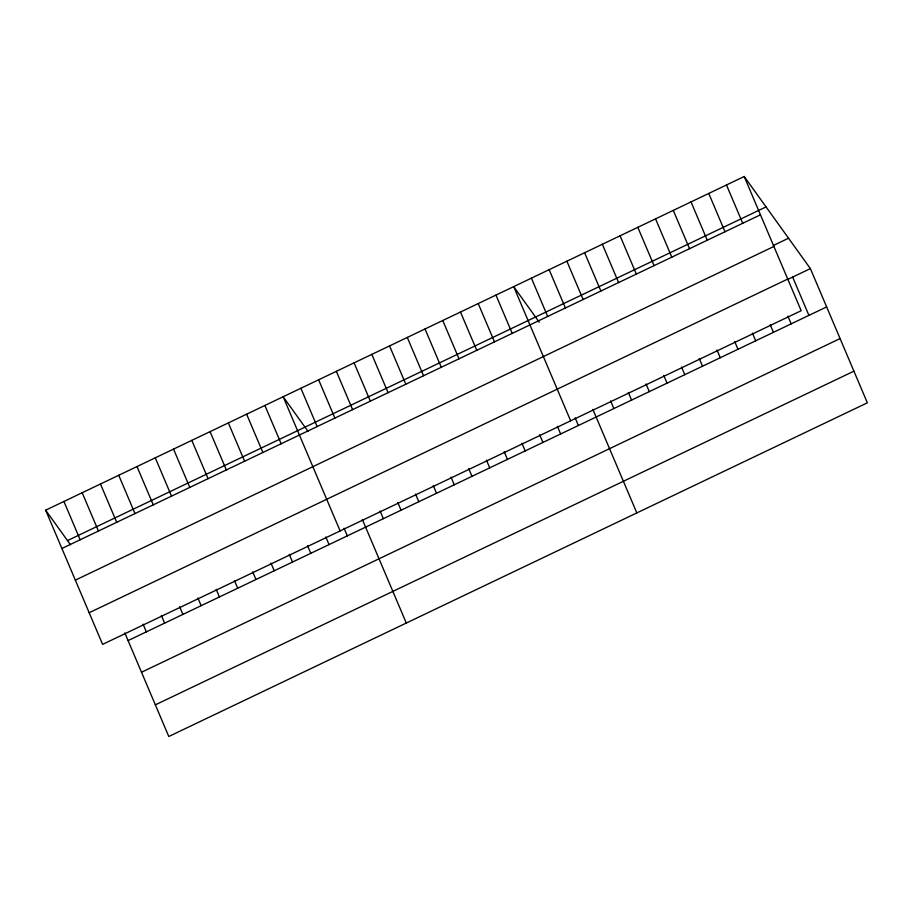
<?xml version="1.0" encoding="UTF-8"?>
<svg xmlns="http://www.w3.org/2000/svg" width="913" height="913" viewBox="0 0 913 913"><rect width="100%" height="100%" fill="white"/><g stroke="black" fill="none" stroke-linecap="round" stroke-linejoin="round"><path stroke-width="1.37" d="M744.209 176.506L801.169 310.705L102.61 644.384L45.65 510.184L744.209 176.506L810.39 268.616L867.35 402.816L168.791 736.494L124.83 632.937M67.494 540.587L766.053 206.909M61.913 548.485L760.472 214.806M773.345 245.483L788.547 238.225M75.345 580.132L773.904 246.453M89.177 612.737L787.736 279.058M787.588 279.504L810.39 268.616M128.082 640.595L826.642 306.916M141.515 672.242L840.074 338.563M155.358 704.847L853.917 371.169M539.275 322.232L513.688 286.625L570.648 420.813M308.001 431.313L283.156 396.733L340.127 530.932M45.65 510.184L70.484 544.753M792.655 277.084L808.918 315.396M787.93 316.195L791.183 323.864M726.474 184.974L742.737 223.286M770.195 324.674L773.448 332.332M708.75 193.453L725.002 231.754M752.46 333.142L755.713 340.8M691.015 201.921L707.267 240.222M734.725 341.61L737.978 349.268M673.28 210.389L689.543 248.69M717.002 350.078L720.254 357.736M655.545 218.858L671.808 257.158M699.267 358.547L702.519 366.216M637.81 227.326L654.073 265.637M681.532 367.026L684.784 374.684M620.087 235.805L636.338 274.105M663.797 375.494L667.049 383.152M602.352 244.273L618.603 282.574M646.062 383.962L649.314 391.62M584.617 252.741L600.88 291.042M628.338 392.43L631.591 400.088M566.882 261.209L583.145 299.51M610.603 400.898L613.856 408.568M549.147 269.677L565.409 307.989M592.868 409.378L636.829 512.923M531.423 278.157L547.674 316.457M575.133 417.846L578.386 425.504M557.398 426.314L560.65 433.972M495.953 295.093L512.216 333.393M539.674 434.782L542.927 442.44M478.218 303.561L494.481 341.861M521.939 443.25L525.192 450.919M460.483 312.029L476.746 350.33M504.204 451.73L507.457 459.387M442.759 320.497L459.011 358.809M486.469 460.198L489.722 467.855M425.024 328.977L441.276 367.277M468.746 468.666L471.987 476.324M407.289 337.445L423.552 375.745M451.011 477.134L454.263 484.792M389.554 345.913L405.817 384.213M433.276 485.602L436.528 493.271M371.819 354.381L388.082 392.681M415.541 494.081L418.793 501.739M354.096 362.849L370.347 401.161M397.806 502.549L401.058 510.207M336.361 371.329L352.612 409.629M380.082 511.018L383.323 518.675M318.626 379.797L334.888 418.097M362.347 519.486L406.296 623.043M300.891 388.265L317.153 426.565M344.075 528.216L347.328 535.874M325.804 536.947L329.057 544.605M264.896 405.463L281.147 443.764M307.533 545.666L310.785 553.324M246.624 414.194L262.876 452.494M289.261 554.396L292.514 562.054M228.353 422.913L244.604 461.213M270.99 563.127L274.242 570.785M210.081 431.644L226.344 469.944M252.718 571.846L255.971 579.515M191.81 440.374L208.073 478.674M234.458 580.577L237.7 588.234M173.538 449.093L189.801 487.405M216.187 589.307L219.44 596.965M155.267 457.824L171.53 496.124M197.916 598.026L201.168 605.696M136.996 466.554L153.258 504.855M179.644 606.757L182.897 614.415M118.736 475.274L134.987 513.585M161.373 615.488L164.625 623.145M100.464 484.004L116.716 522.304M143.101 624.207L146.354 631.876M82.193 492.735L98.444 531.035M63.921 501.454L80.173 539.766"/></g></svg>
